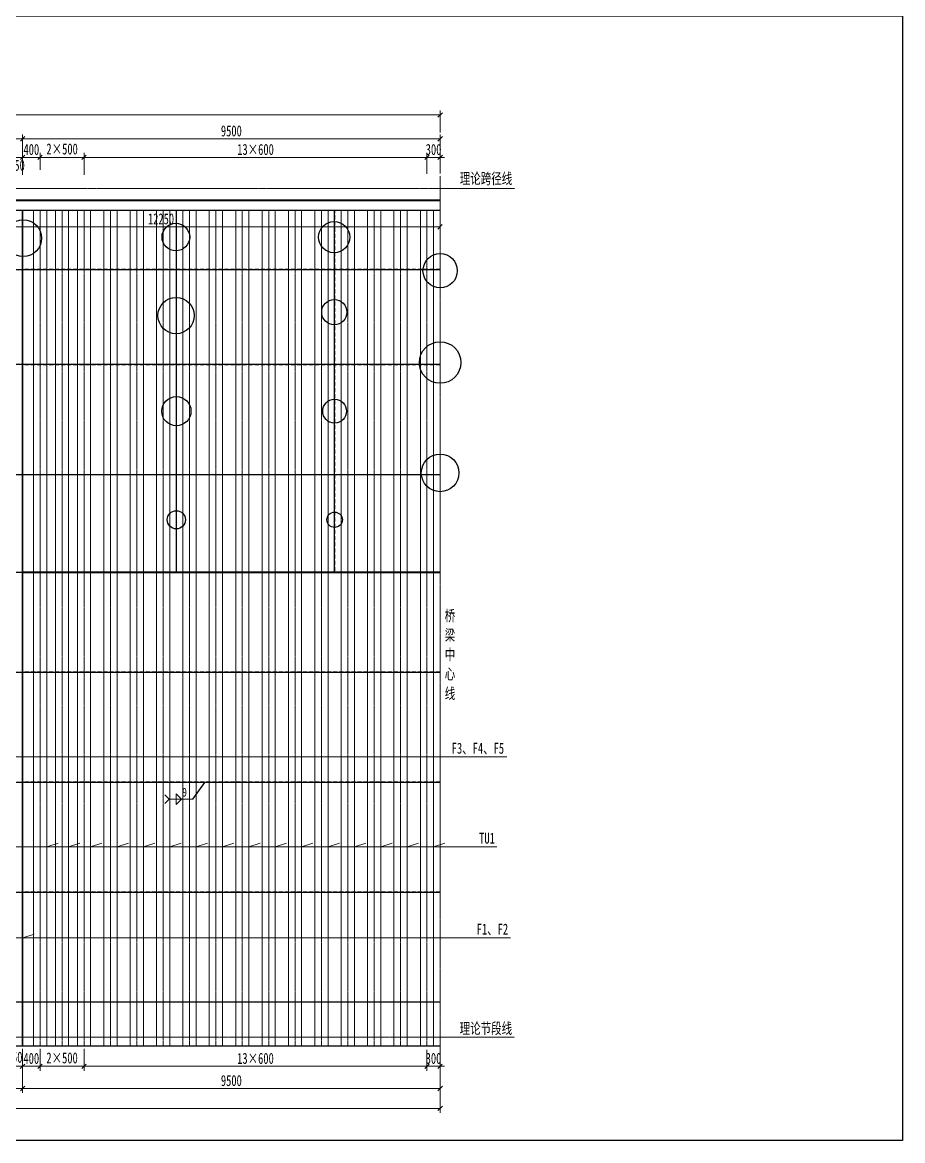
# Model space of a CAD drawing. Header units: millimetres. Extents: x -89049 to 410567, y -307459 to -100425.
# Drawn here: x 66042 to 86067, y -164214 to -138781 of the extents above; entities that cross this region are included whole.
import ezdxf
from ezdxf.enums import TextEntityAlignment as Align

# ---------------------------------------------------------------- set-up
doc = ezdxf.new("R2010")
doc.units = ezdxf.units.MM
doc.linetypes.add('CENTER2', pattern=[28.575, 19.05, -3.175, 3.175, -3.175])
doc.linetypes.add('DASHED', pattern=[0.75, 0.5, -0.25])
doc.layers.get('Defpoints').update_dxf_attribs({"color": 8})
for name, color, linetype, lineweight in [('Dim', 4, 'Continuous', 15), ('中心线', 2, 'CENTER2', 15), ('文字', 7, 'Continuous', 15), ('细实线', 4, 'Continuous', 15), ('虚线', 7, 'DASHED', 13), ('钢板粗线', 1, 'Continuous', 25)]:
    doc.layers.add(name, color=color, linetype=linetype, lineweight=lineweight)
doc.layers.add('Text', color=4, linetype='Continuous')
doc.styles.add('111', font='', dxfattribs={"width": 0.7})
doc.styles.add('BM_Dim', font='', dxfattribs={"width": 0.85})
doc.styles.add('SMEDI', font='', dxfattribs={"width": 0.75})
doc.styles.get("Standard").update_dxf_attribs({"font": ''})
doc.styles.get('111').set_extended_font_data('仿宋_GB2312')
doc.styles.get('BM_Dim').set_extended_font_data('仿宋_GB2312')
doc.styles.get('SMEDI').set_extended_font_data('仿宋_GB2312')
doc.styles.get('Standard').set_extended_font_data('仿宋_GB2312')
doc.dimstyles.new('200', dxfattribs={"dimscale": 0, "dimtxt": 2.5, "dimasz": 1, "dimexe": 1, "dimexo": 1, "dimgap": 0.6, "dimtad": 1, "dimdec": 0, "dimdsep": 46, "dimtxsty": '111', "dimblk": 'OBLIQUE', "dimcen": 0, "dimclrd": 4, "dimclre": 4, "dimclrt": 4, "dimadec": 1, "dimazin": 2, "dimtfac": 1, "dimtdec": 0, "dimtix": 1, "dimtmove": 2, "dimatfit": 3, "dimfxl": 4, "dimfxlon": 1, "dimtolj": 1, "dimlwd": -1, "dimlwe": -1, "dimarcsym": 0})
doc.dimstyles.new('MSteel_1.0_1.0', dxfattribs={"dimtxt": 3, "dimasz": 1.2, "dimexe": 1, "dimexo": 1, "dimgap": 1, "dimtad": 3, "dimtoh": 1, "dimdec": 0, "dimzin": 0, "dimdsep": 46, "dimtxsty": 'Standard', "dimblk": 'ARCHTICK', "dimcen": 0.09, "dimclrd": 3, "dimclre": 3, "dimadec": 0, "dimazin": 0, "dimtfac": 1, "dimtdec": 4, "dimtofl": 0, "dimtmove": 0, "dimatfit": 3, "dimfxl": 1, "dimtolj": 1, "dimtzin": 0, "dimarcsym": 0})

# ---------------------------------------------------------------- blocks, each defined once
blk = doc.blocks.new('_Oblique')
at = {"color": 0, "linetype": 'ByBlock', "lineweight": -2}
blk.add_line((-0.5, -0.5), (0.5, 0.5), dxfattribs=at)
blk = doc.blocks.new('*D3076')
at = {"layer": 'Defpoints', "color": 0, "transparency": 16777216}
for p in [(66046, -161813), (75546, -162575), (75546, -163028)]:
    blk.add_point(p, dxfattribs=at)
at = {"layer": '细实线', "color": 4, "transparency": 16777216}
for p, q in [((66046, -162628), (66046, -163128)), ((75546, -162675), (75546, -163128)), ((66046, -163028), (75546, -163028))]:
    blk.add_line(p, q, dxfattribs=at)
at = {"layer": '细实线', "color": 4, "transparency": 16777216, "xscale": 99.99999999999999, "yscale": 99.99999999999999, "zscale": 99.99999999999999, "rotation": 180}
blk.add_blockref('_Oblique', (66046, -163028), dxfattribs=at)
at = {"layer": '细实线', "color": 4, "transparency": 16777216, "xscale": 99.99999999999999, "yscale": 99.99999999999999, "zscale": 99.99999999999999}
blk.add_blockref('_Oblique', (75546, -163028), dxfattribs=at)
at = {"layer": '细实线', "color": 4, "transparency": 16777216, "insert": (70796, -162849), "char_height": 250, "attachment_point": 5, "style": '111'}
blk.add_mtext('\\A1;9500', dxfattribs=at)
blk = doc.blocks.new('*D3078')
at = {"layer": 'Defpoints', "color": 0, "transparency": 16777216}
for p in [(67445, -161818), (75245, -162246), (75245, -162524)]:
    blk.add_point(p, dxfattribs=at)
at = {"layer": '细实线', "color": 4, "transparency": 16777216}
for p, q in [((67445, -162124), (67445, -162624)), ((75245, -162346), (75245, -162624)), ((67445, -162524), (75245, -162524))]:
    blk.add_line(p, q, dxfattribs=at)
at = {"layer": '细实线', "color": 4, "transparency": 16777216, "xscale": 99.99999999999999, "yscale": 99.99999999999999, "zscale": 99.99999999999999, "rotation": 180}
blk.add_blockref('_Oblique', (67445, -162524), dxfattribs=at)
at = {"layer": '细实线', "color": 4, "transparency": 16777216, "xscale": 99.99999999999999, "yscale": 99.99999999999999, "zscale": 99.99999999999999}
blk.add_blockref('_Oblique', (75245, -162524), dxfattribs=at)
at = {"layer": '细实线', "color": 4, "transparency": 16777216, "insert": (71345, -162345), "char_height": 250, "attachment_point": 5, "style": '111'}
blk.add_mtext('\\A1;13×600', dxfattribs=at)
blk = doc.blocks.new('*D3079')
at = {"layer": 'Defpoints', "color": 0, "transparency": 16777216}
for p in [(66045, -161813), (66445, -162141), (66045, -162524)]:
    blk.add_point(p, dxfattribs=at)
at = {"layer": '细实线', "color": 4, "transparency": 16777216}
for p, q in [((66045, -162124), (66045, -162624)), ((66445, -162241), (66445, -162624)), ((66045, -162524), (65945, -162524)), ((66445, -162524), (66045, -162524)), ((66445, -162524), (66545, -162524))]:
    blk.add_line(p, q, dxfattribs=at)
at = {"layer": '细实线', "color": 4, "transparency": 16777216, "xscale": 99.99999999999999, "yscale": 99.99999999999999, "zscale": 99.99999999999999}
blk.add_blockref('_Oblique', (66045, -162524), dxfattribs=at)
at = {"layer": '细实线', "color": 4, "transparency": 16777216, "xscale": 99.99999999999999, "yscale": 99.99999999999999, "zscale": 99.99999999999999, "rotation": 180}
blk.add_blockref('_Oblique', (66445, -162524), dxfattribs=at)
at = {"layer": '细实线', "color": 4, "transparency": 16777216, "insert": (66245, -162345), "char_height": 250, "attachment_point": 5, "style": '111'}
blk.add_mtext('\\A1;400', dxfattribs=at)
blk = doc.blocks.new('*D3080')
at = {"layer": 'Defpoints', "color": 0, "transparency": 16777216}
for p in [(75245, -162052), (75545, -162061), (75545, -162524)]:
    blk.add_point(p, dxfattribs=at)
at = {"layer": '细实线', "color": 4, "transparency": 16777216}
for p, q in [((75245, -162152), (75245, -162624)), ((75545, -162161), (75545, -162624)), ((75245, -162524), (75145, -162524)), ((75245, -162524), (75545, -162524)), ((75545, -162524), (75645, -162524))]:
    blk.add_line(p, q, dxfattribs=at)
at = {"layer": '细实线', "color": 4, "transparency": 16777216, "xscale": 99.99999999999999, "yscale": 99.99999999999999, "zscale": 99.99999999999999}
blk.add_blockref('_Oblique', (75245, -162524), dxfattribs=at)
at = {"layer": '细实线', "color": 4, "transparency": 16777216, "xscale": 99.99999999999999, "yscale": 99.99999999999999, "zscale": 99.99999999999999, "rotation": 180}
blk.add_blockref('_Oblique', (75545, -162524), dxfattribs=at)
at = {"layer": '细实线', "color": 4, "transparency": 16777216, "insert": (75395, -162345), "char_height": 250, "attachment_point": 5, "style": '111'}
blk.add_mtext('\\A1;300', dxfattribs=at)
blk = doc.blocks.new('*D3081')
at = {"layer": 'Defpoints', "color": 0, "transparency": 16777216}
for p in [(65796, -161794), (66045, -161813), (65796, -162524)]:
    blk.add_point(p, dxfattribs=at)
at = {"layer": '细实线', "color": 4, "transparency": 16777216}
for p, q in [((65796, -162124), (65796, -162624)), ((66045, -162124), (66045, -162624)), ((66045, -162524), (65796, -162524))]:
    blk.add_line(p, q, dxfattribs=at)
at = {"layer": '细实线', "color": 4, "transparency": 16777216, "xscale": 99.99999999999999, "yscale": 99.99999999999999, "zscale": 99.99999999999999, "rotation": 180}
blk.add_blockref('_Oblique', (65796, -162524), dxfattribs=at)
at = {"layer": '细实线', "color": 4, "transparency": 16777216, "xscale": 99.99999999999999, "yscale": 99.99999999999999, "zscale": 99.99999999999999}
blk.add_blockref('_Oblique', (66045, -162524), dxfattribs=at)
at = {"layer": '细实线', "color": 4, "transparency": 16777216, "insert": (65866, -162319), "char_height": 250, "attachment_point": 5, "style": '111'}
blk.add_mtext('\\A1;250', dxfattribs=at)
blk = doc.blocks.new('*D3083')
at = {"layer": 'Defpoints', "color": 0, "transparency": 16777216}
for p in [(66445, -161809), (67445, -162156), (66445, -162524)]:
    blk.add_point(p, dxfattribs=at)
at = {"layer": '细实线', "color": 4, "transparency": 16777216}
for p, q in [((66445, -162124), (66445, -162624)), ((67445, -162256), (67445, -162624)), ((67445, -162524), (66445, -162524))]:
    blk.add_line(p, q, dxfattribs=at)
at = {"layer": '细实线', "color": 4, "transparency": 16777216, "xscale": 99.99999999999999, "yscale": 99.99999999999999, "zscale": 99.99999999999999, "rotation": 180}
blk.add_blockref('_Oblique', (66445, -162524), dxfattribs=at)
at = {"layer": '细实线', "color": 4, "transparency": 16777216, "xscale": 99.99999999999999, "yscale": 99.99999999999999, "zscale": 99.99999999999999}
blk.add_blockref('_Oblique', (67445, -162524), dxfattribs=at)
at = {"layer": '细实线', "color": 4, "transparency": 16777216, "insert": (66945, -162334), "char_height": 250, "attachment_point": 5, "style": '111'}
blk.add_mtext('\\A1;2×500', dxfattribs=at)
blk = doc.blocks.new('*D3085')
at = {"layer": 'Defpoints', "color": 0, "transparency": 16777216}
for p in [(66046, -161813), (56817, -162061), (66046, -163028)]:
    blk.add_point(p, dxfattribs=at)
at = {"layer": '细实线', "color": 4, "transparency": 16777216}
for p, q in [((56817, -162628), (56817, -163128)), ((66046, -162628), (66046, -163128)), ((56817, -163028), (66046, -163028))]:
    blk.add_line(p, q, dxfattribs=at)
at = {"layer": '细实线', "color": 4, "transparency": 16777216, "xscale": 99.99999999999999, "yscale": 99.99999999999999, "zscale": 99.99999999999999, "rotation": 180}
blk.add_blockref('_Oblique', (56817, -163028), dxfattribs=at)
at = {"layer": '细实线', "color": 4, "transparency": 16777216, "xscale": 99.99999999999999, "yscale": 99.99999999999999, "zscale": 99.99999999999999}
blk.add_blockref('_Oblique', (66046, -163028), dxfattribs=at)
at = {"layer": '细实线', "color": 4, "transparency": 16777216, "insert": (61431, -162849), "char_height": 250, "attachment_point": 5, "style": '111'}
blk.add_mtext('\\A1;9229', dxfattribs=at)
blk = doc.blocks.new('*D3086')
at = {"layer": 'Defpoints', "color": 0, "transparency": 16777216}
for p in [(53890, -162061), (75546, -162737), (75546, -163480)]:
    blk.add_point(p, dxfattribs=at)
at = {"layer": '细实线', "color": 4, "transparency": 16777216}
for p, q in [((53890, -163080), (53890, -163580)), ((75546, -163080), (75546, -163580)), ((53890, -163480), (75546, -163480))]:
    blk.add_line(p, q, dxfattribs=at)
at = {"layer": '细实线', "color": 4, "transparency": 16777216, "xscale": 99.99999999999999, "yscale": 99.99999999999999, "zscale": 99.99999999999999, "rotation": 180}
blk.add_blockref('_Oblique', (53890, -163480), dxfattribs=at)
at = {"layer": '细实线', "color": 4, "transparency": 16777216, "xscale": 99.99999999999999, "yscale": 99.99999999999999, "zscale": 99.99999999999999}
blk.add_blockref('_Oblique', (75546, -163480), dxfattribs=at)
at = {"layer": '细实线', "color": 4, "transparency": 16777216, "insert": (64718, -163276), "char_height": 250, "attachment_point": 5, "style": '111'}
blk.add_mtext('\\A1;43310/2', dxfattribs=at)
blk = doc.blocks.new('_ArchTick')
at = {"color": 0, "linetype": 'ByBlock', "const_width": 0.15}
blk.add_lwpolyline([(-0.5, -0.5), (0.5, 0.5)], dxfattribs=at)
blk = doc.blocks.new('角焊缝1')
at = {"layer": 'Dim'}
blk.add_line((-3101.17, 370.22), (-3106.48, 370.22), dxfattribs=at)
blk.add_lwpolyline([(-3104.91, 371.45), (-3104.91, 368.99), (-3103.68, 370.22)], close=True, dxfattribs=at)
blk.add_lwpolyline([(-3107.48, 369.22), (-3106.48, 370.22), (-3107.48, 371.22)], dxfattribs=at)
blk = doc.blocks.new('*D3091')
at = {"layer": 'Defpoints', "color": 0, "transparency": 16777216}
for p in [(75546, -141430), (75546, -141801), (66046, -142563)]:
    blk.add_point(p, dxfattribs=at)
at = {"layer": '细实线', "color": 4, "transparency": 16777216}
for p, q in [((66046, -141830), (66046, -141330)), ((75546, -141701), (75546, -141330)), ((66046, -141430), (75546, -141430))]:
    blk.add_line(p, q, dxfattribs=at)
at = {"layer": '细实线', "color": 4, "transparency": 16777216, "xscale": 99.99999999999999, "yscale": 99.99999999999999, "zscale": 99.99999999999999, "rotation": 180}
blk.add_blockref('_Oblique', (66046, -141430), dxfattribs=at)
at = {"layer": '细实线', "color": 4, "transparency": 16777216, "xscale": 99.99999999999999, "yscale": 99.99999999999999, "zscale": 99.99999999999999}
blk.add_blockref('_Oblique', (75546, -141430), dxfattribs=at)
at = {"layer": '细实线', "color": 4, "transparency": 16777216, "insert": (70796, -141251), "char_height": 250, "attachment_point": 5, "style": '111'}
blk.add_mtext('\\A1;9500', dxfattribs=at)
blk = doc.blocks.new('*D3093')
at = {"layer": 'Defpoints', "color": 0, "transparency": 16777216}
for p in [(75246, -141852), (75246, -142130), (67446, -142558)]:
    blk.add_point(p, dxfattribs=at)
at = {"layer": '细实线', "color": 4, "transparency": 16777216}
for p, q in [((67446, -142252), (67446, -141752)), ((67446, -141852), (75246, -141852)), ((75246, -142030), (75246, -141752))]:
    blk.add_line(p, q, dxfattribs=at)
at = {"layer": '细实线', "color": 4, "transparency": 16777216, "xscale": 99.99999999999999, "yscale": 99.99999999999999, "zscale": 99.99999999999999, "rotation": 180}
blk.add_blockref('_Oblique', (67446, -141852), dxfattribs=at)
at = {"layer": '细实线', "color": 4, "transparency": 16777216, "xscale": 99.99999999999999, "yscale": 99.99999999999999, "zscale": 99.99999999999999}
blk.add_blockref('_Oblique', (75246, -141852), dxfattribs=at)
at = {"layer": '细实线', "color": 4, "transparency": 16777216, "insert": (71346, -141673), "char_height": 250, "attachment_point": 5, "style": '111'}
blk.add_mtext('\\A1;13×600', dxfattribs=at)
blk = doc.blocks.new('*D3094')
at = {"layer": 'Defpoints', "color": 0, "transparency": 16777216}
for p in [(66046, -141852), (66446, -142235), (66046, -142563)]:
    blk.add_point(p, dxfattribs=at)
at = {"layer": '细实线', "color": 4, "transparency": 16777216}
for p, q in [((66046, -141852), (65946, -141852)), ((66046, -142252), (66046, -141752)), ((66446, -141852), (66046, -141852)), ((66446, -142135), (66446, -141752)), ((66446, -141852), (66546, -141852))]:
    blk.add_line(p, q, dxfattribs=at)
at = {"layer": '细实线', "color": 4, "transparency": 16777216, "xscale": 99.99999999999999, "yscale": 99.99999999999999, "zscale": 99.99999999999999}
blk.add_blockref('_Oblique', (66046, -141852), dxfattribs=at)
at = {"layer": '细实线', "color": 4, "transparency": 16777216, "xscale": 99.99999999999999, "yscale": 99.99999999999999, "zscale": 99.99999999999999, "rotation": 180}
blk.add_blockref('_Oblique', (66446, -141852), dxfattribs=at)
at = {"layer": '细实线', "color": 4, "transparency": 16777216, "insert": (66246, -141673), "char_height": 250, "attachment_point": 5, "style": '111'}
blk.add_mtext('\\A1;400', dxfattribs=at)
blk = doc.blocks.new('*D3095')
at = {"layer": 'Defpoints', "color": 0, "transparency": 16777216}
for p in [(75546, -141852), (75246, -142324), (75546, -142315)]:
    blk.add_point(p, dxfattribs=at)
at = {"layer": '细实线', "color": 4, "transparency": 16777216}
for p, q in [((75246, -141852), (75146, -141852)), ((75246, -142224), (75246, -141752)), ((75246, -141852), (75546, -141852)), ((75546, -142215), (75546, -141752)), ((75546, -141852), (75646, -141852))]:
    blk.add_line(p, q, dxfattribs=at)
at = {"layer": '细实线', "color": 4, "transparency": 16777216, "xscale": 99.99999999999999, "yscale": 99.99999999999999, "zscale": 99.99999999999999}
blk.add_blockref('_Oblique', (75246, -141852), dxfattribs=at)
at = {"layer": '细实线', "color": 4, "transparency": 16777216, "xscale": 99.99999999999999, "yscale": 99.99999999999999, "zscale": 99.99999999999999, "rotation": 180}
blk.add_blockref('_Oblique', (75546, -141852), dxfattribs=at)
at = {"layer": '细实线', "color": 4, "transparency": 16777216, "insert": (75396, -141673), "char_height": 250, "attachment_point": 5, "style": '111'}
blk.add_mtext('\\A1;300', dxfattribs=at)
blk = doc.blocks.new('*D3096')
at = {"layer": 'Defpoints', "color": 0, "transparency": 16777216}
for p in [(65796, -141852), (65796, -142582), (66046, -142563)]:
    blk.add_point(p, dxfattribs=at)
at = {"layer": '细实线', "color": 4, "transparency": 16777216}
for p, q in [((65796, -142252), (65796, -141752)), ((66046, -141852), (65796, -141852)), ((66046, -142252), (66046, -141752))]:
    blk.add_line(p, q, dxfattribs=at)
at = {"layer": '细实线', "color": 4, "transparency": 16777216, "xscale": 99.99999999999999, "yscale": 99.99999999999999, "zscale": 99.99999999999999, "rotation": 180}
blk.add_blockref('_Oblique', (65796, -141852), dxfattribs=at)
at = {"layer": '细实线', "color": 4, "transparency": 16777216, "xscale": 99.99999999999999, "yscale": 99.99999999999999, "zscale": 99.99999999999999}
blk.add_blockref('_Oblique', (66046, -141852), dxfattribs=at)
at = {"layer": '细实线', "color": 4, "transparency": 16777216, "insert": (65919, -142033), "char_height": 250, "attachment_point": 5, "style": '111'}
blk.add_mtext('\\A1;250', dxfattribs=at)
blk = doc.blocks.new('*D3097')
at = {"layer": 'Defpoints', "color": 0, "transparency": 16777216}
for p in [(66446, -141852), (66446, -142235), (67446, -142220)]:
    blk.add_point(p, dxfattribs=at)
at = {"layer": '细实线', "color": 4, "transparency": 16777216}
for p, q in [((66446, -142135), (66446, -141752)), ((67446, -141852), (66446, -141852)), ((67446, -142120), (67446, -141752))]:
    blk.add_line(p, q, dxfattribs=at)
at = {"layer": '细实线', "color": 4, "transparency": 16777216, "xscale": 99.99999999999999, "yscale": 99.99999999999999, "zscale": 99.99999999999999, "rotation": 180}
blk.add_blockref('_Oblique', (66446, -141852), dxfattribs=at)
at = {"layer": '细实线', "color": 4, "transparency": 16777216, "xscale": 99.99999999999999, "yscale": 99.99999999999999, "zscale": 99.99999999999999}
blk.add_blockref('_Oblique', (67446, -141852), dxfattribs=at)
at = {"layer": '细实线', "color": 4, "transparency": 16777216, "insert": (66946, -141662), "char_height": 250, "attachment_point": 5, "style": '111'}
blk.add_mtext('\\A1;2×500', dxfattribs=at)
blk = doc.blocks.new('*D3098')
at = {"layer": 'Defpoints', "color": 0, "transparency": 16777216}
for p in [(66046, -141430), (66046, -142563), (54925, -142681)]:
    blk.add_point(p, dxfattribs=at)
at = {"layer": '细实线', "color": 4, "transparency": 16777216}
for p, q in [((54925, -141830), (54925, -141330)), ((66046, -141830), (66046, -141330)), ((54925, -141430), (66046, -141430))]:
    blk.add_line(p, q, dxfattribs=at)
at = {"layer": '细实线', "color": 4, "transparency": 16777216, "xscale": 99.99999999999999, "yscale": 99.99999999999999, "zscale": 99.99999999999999, "rotation": 180}
blk.add_blockref('_Oblique', (54925, -141430), dxfattribs=at)
at = {"layer": '细实线', "color": 4, "transparency": 16777216, "xscale": 99.99999999999999, "yscale": 99.99999999999999, "zscale": 99.99999999999999}
blk.add_blockref('_Oblique', (66046, -141430), dxfattribs=at)
at = {"layer": '细实线', "color": 4, "transparency": 16777216, "insert": (60486, -141251), "char_height": 250, "attachment_point": 5, "style": '111'}
blk.add_mtext('\\A1;11120', dxfattribs=at)
blk = doc.blocks.new('*D3099')
at = {"layer": 'Defpoints', "color": 0, "transparency": 16777216}
for p in [(75546, -140886), (75546, -141589), (52795, -142690)]:
    blk.add_point(p, dxfattribs=at)
at = {"layer": '细实线', "color": 4, "transparency": 16777216}
for p, q in [((52795, -141286), (52795, -140786)), ((52795, -140886), (75546, -140886)), ((75546, -141286), (75546, -140786))]:
    blk.add_line(p, q, dxfattribs=at)
at = {"layer": '细实线', "color": 4, "transparency": 16777216, "xscale": 99.99999999999999, "yscale": 99.99999999999999, "zscale": 99.99999999999999, "rotation": 180}
blk.add_blockref('_Oblique', (52795, -140886), dxfattribs=at)
at = {"layer": '细实线', "color": 4, "transparency": 16777216, "xscale": 99.99999999999999, "yscale": 99.99999999999999, "zscale": 99.99999999999999}
blk.add_blockref('_Oblique', (75546, -140886), dxfattribs=at)
at = {"layer": '细实线', "color": 4, "transparency": 16777216, "insert": (64171, -140682), "char_height": 250, "attachment_point": 5, "style": '111'}
blk.add_mtext('\\A1;45500/2', dxfattribs=at)
blk = doc.blocks.new('*D3128')
at = {"layer": 'Defpoints', "color": 0, "transparency": 16777216}
for p in [(63295, -143051), (75545, -143051), (75545, -143431)]:
    blk.add_point(p, dxfattribs=at)
at = {"layer": '细实线', "color": 4, "transparency": 16777216}
for p, q in [((63295, -143151), (63295, -143531)), ((75545, -143151), (75545, -143531)), ((63295, -143431), (75545, -143431))]:
    blk.add_line(p, q, dxfattribs=at)
at = {"layer": '细实线', "color": 4, "transparency": 16777216, "xscale": 99.99999999999999, "yscale": 99.99999999999999, "zscale": 99.99999999999999, "rotation": 180}
blk.add_blockref('_Oblique', (63295, -143431), dxfattribs=at)
at = {"layer": '细实线', "color": 4, "transparency": 16777216, "xscale": 99.99999999999999, "yscale": 99.99999999999999, "zscale": 99.99999999999999}
blk.add_blockref('_Oblique', (75545, -143431), dxfattribs=at)
at = {"layer": '细实线', "color": 4, "transparency": 16777216, "insert": (69196, -143252), "char_height": 250, "attachment_point": 5, "style": '111'}
blk.add_mtext('\\A1;12250', dxfattribs=at)

msp = doc.modelspace()

# ---------------------------------------------------------------- linework, layer by layer
at = {"layer": 'Defpoints'}
for p, q in [((52845.4, -142830.6), (75545.4, -142830.6)), ((66045.4, -162060.6), (66045.4, -143050.6)), ((69545.4, -151288.8), (69545.4, -143050.6)), ((73145.4, -151288.8), (73145.4, -143050.6)), ((61645.2, -144398.8), (75545.7, -144398.8)), ((61675.5, -151288.8), (75545.7, -151288.8)), ((53062.6, -153560.6), (75545.4, -153560.6)), ((53306.3, -156060.6), (75545.4, -156060.6)), ((53549.7, -158560.6), (75545.4, -158560.6)), ((53793, -161060.6), (75545.4, -161060.6))]:
    msp.add_line(p, q, dxfattribs=at)
msp.add_lwpolyline([(47566.6, -138634.1), (86066.6, -138634.1), (86066.6, -164214.1), (47566.6, -164214.1)], close=True, dxfattribs=at)
at = {"layer": 'Defpoints', "elevation": 0}
for points in [[(75545.4, -146565.9), (61937.7, -146565.9), (59649.3, -146840.2), (52795.4, -146840.2)], [(75545.4, -149068), (61982.9, -149068), (59862.2, -149320.7), (52795.4, -149320.7)]]:
    msp.add_lwpolyline(points, dxfattribs=at)
at = {"layer": 'Defpoints'}
for centre, radius in [((66060.7, -143691), 418.8), ((69533.4, -143664.9), 314.7), ((73133.4, -143664.9), 355.7), ((75545.4, -144430.5), 390), ((69537.6, -145450.3), 412.2), ((73137.6, -145372.4), 287), ((75545.4, -146518.1), 472.4), ((69545.4, -147624.7), 331.9), ((73145.4, -147624.7), 271.5), ((75545.4, -149027.6), 427.8), ((69545.4, -150093.8), 206.8), ((73145.4, -150093.8), 175.4)]:
    msp.add_circle(centre, radius, dxfattribs=at)
at = {"layer": 'Dim', "color": 8}
for p, q in [((63311.4, -142818.6), (75545.4, -142818.6)), ((63311.4, -142842.6), (75545.4, -142842.6))]:
    msp.add_line(p, q, dxfattribs=at)
at = {"layer": '中心线', "ltscale": 0.3}
for p, q in [((75545.4, -162694.8), (75545.4, -142268.3)), ((52655.1, -142560.6), (77242, -142560.6)), ((53335.7, -161860.6), (77239.4, -161860.6))]:
    msp.add_line(p, q, dxfattribs=at)
at = {"layer": '中心线', "color": 6, "ltscale": 0.3}
for p, q in [((66445.1, -162060.6), (66445.1, -143050.6)), ((66945.1, -162060.6), (66945.1, -143050.6)), ((67445.1, -162060.6), (67445.1, -143050.6)), ((68045.1, -162060.6), (68045.1, -143050.6)), ((68645.1, -162060.6), (68645.1, -143050.6)), ((69245.1, -162060.6), (69245.1, -143050.6)), ((69845.1, -162060.6), (69845.1, -143050.6)), ((70445.1, -162060.6), (70445.1, -143050.6)), ((71045.1, -162060.6), (71045.1, -143050.6)), ((71645.1, -162060.6), (71645.1, -143050.6)), ((72245.1, -162060.6), (72245.1, -143050.6)), ((72845.1, -162060.6), (72845.1, -143050.6)), ((73445.1, -162060.6), (73445.1, -143050.6)), ((74045.1, -162060.6), (74045.1, -143050.6)), ((74645.1, -162060.6), (74645.1, -143050.6)), ((75245.1, -162060.6), (75245.1, -143050.6))]:
    msp.add_line(p, q, dxfattribs=at)
at = {"layer": '细实线', "color": 3}
for p, q in [((66052.4, -151276.8), (75545.7, -151276.8)), ((66052.4, -151300.8), (75545.7, -151300.8))]:
    msp.add_line(p, q, dxfattribs=at)
at = {"layer": '细实线'}
for p, q in [((60063.4, -155489), (77066, -155489)), ((63795.5, -157534.3), (76837.6, -157534.3)), ((66852.9, -157447.2), (66595.1, -157534.3)), ((67352.9, -157447.2), (67095.1, -157534.3)), ((67852.9, -157447.2), (67595.1, -157534.3)), ((68452.9, -157447.2), (68195.1, -157534.3)), ((69052.9, -157447.2), (68795.1, -157534.3)), ((69652.9, -157447.2), (69395.1, -157534.3)), ((70252.9, -157447.2), (69995.1, -157534.3)), ((70852.9, -157447.2), (70595.1, -157534.3)), ((71452.9, -157447.2), (71195.1, -157534.3)), ((72052.9, -157447.2), (71795.1, -157534.3)), ((72652.9, -157447.2), (72395.1, -157534.3)), ((73252.9, -157447.2), (72995.1, -157534.3)), ((73852.9, -157447.2), (73595.1, -157534.3)), ((74452.9, -157447.2), (74195.1, -157534.3)), ((75052.9, -157447.2), (74795.1, -157534.3)), ((75652.9, -157447.2), (75395.1, -157534.3)), ((56410.6, -159603.9), (77148.9, -159603.9)), ((66310.2, -159516.7), (66052.4, -159603.9))]:
    msp.add_line(p, q, dxfattribs=at)
at = {"layer": '虚线', "color": 2, "ltscale": 4}
msp.add_line((66052.4, -162060.6), (66052.4, -143050.6), dxfattribs=at)
at = {"layer": '虚线', "color": 6, "ltscale": 4}
for p, q in [((66295.1, -162060.6), (66295.1, -143050.6)), ((66595.1, -162060.6), (66595.1, -143050.6)), ((66795.1, -162060.6), (66795.1, -143050.6)), ((67095.1, -162060.6), (67095.1, -143050.6)), ((67295.1, -162060.6), (67295.1, -143050.6)), ((67595.1, -162060.6), (67595.1, -143050.6)), ((67895.1, -162060.6), (67895.1, -143050.6)), ((68195.1, -162060.6), (68195.1, -143050.6)), ((68495.1, -162060.6), (68495.1, -143050.6)), ((68795.1, -162060.6), (68795.1, -143050.6)), ((69095.1, -162060.6), (69095.1, -143050.6)), ((69395.1, -162060.6), (69395.1, -143050.6)), ((69695.1, -162060.6), (69695.1, -143050.6)), ((69995.1, -162060.6), (69995.1, -143050.6)), ((70295.1, -162060.6), (70295.1, -143050.6)), ((70595.1, -162060.6), (70595.1, -143050.6)), ((70895.1, -162060.6), (70895.1, -143050.6)), ((71195.1, -162060.6), (71195.1, -143050.6)), ((71495.1, -162060.6), (71495.1, -143050.6)), ((71795.1, -162060.6), (71795.1, -143050.6)), ((72095.1, -162060.6), (72095.1, -143050.6)), ((72395.1, -162060.6), (72395.1, -143050.6)), ((72695.1, -162060.6), (72695.1, -143050.6)), ((72995.1, -162060.6), (72995.1, -143050.6)), ((73295.1, -162060.6), (73295.1, -143050.6)), ((73595.1, -162060.6), (73595.1, -143050.6)), ((73895.1, -162060.6), (73895.1, -143050.6)), ((74195.1, -162060.6), (74195.1, -143050.6)), ((74495.1, -162060.6), (74495.1, -143050.6)), ((74795.1, -162060.6), (74795.1, -143050.6)), ((75095.1, -162060.6), (75095.1, -143050.6)), ((75395.1, -162060.6), (75395.1, -143050.6))]:
    msp.add_line(p, q, dxfattribs=at)
at = {"layer": '虚线', "color": 2, "ltscale": 2}
for p, q in [((69539.4, -151276.8), (69539.4, -143050.6)), ((69551.4, -151276.8), (69551.4, -143050.6)), ((73139.4, -151276.8), (73139.4, -143050.6)), ((73151.4, -151276.8), (73151.4, -143050.6)), ((66052.4, -144392.8), (75545.7, -144392.8)), ((66052.4, -144404.8), (75545.7, -144404.8)), ((66052.4, -153554.6), (75545.4, -153554.6)), ((66052.4, -153566.6), (75545.4, -153566.6)), ((66052.4, -156054.6), (75545.4, -156054.6)), ((66052.4, -156066.6), (75545.4, -156066.6)), ((66052.4, -158554.6), (75545.4, -158554.6)), ((66052.4, -158566.6), (75545.4, -158566.6)), ((66052.4, -161054.6), (75545.4, -161054.6)), ((66052.4, -161066.6), (75545.4, -161066.6))]:
    msp.add_line(p, q, dxfattribs=at)
at = {"layer": '虚线', "color": 2, "ltscale": 2, "elevation": 0}
for points in [[(75545.4, -146559.9), (66052.4, -146559.9)], [(75545.4, -146571.9), (66052.4, -146571.9)], [(75545.4, -149062), (66052.4, -149062)], [(75545.4, -149074), (66052.4, -149074)]]:
    msp.add_lwpolyline(points, dxfattribs=at)
at = {"layer": '钢板粗线'}
for p, q in [((63295.4, -143050.6), (75545.4, -143050.6)), ((53890.4, -162060.6), (75545.4, -162060.6))]:
    msp.add_line(p, q, dxfattribs=at)

# ---------------------------------------------------------------- block references
at = {"layer": '细实线', "color": 8, "xscale": 100, "yscale": 100, "zscale": 100}
msp.add_blockref('角焊缝1', (380033.2, -193471.6), dxfattribs=at)

# ---------------------------------------------------------------- texts
at = {"layer": 'Text', "style": 'SMEDI', "width": 0.75}
msp.add_text('9', height=200, dxfattribs=at).set_placement((69681.9, -156288.3), align=Align.MIDDLE_LEFT)
at = {"layer": '文字', "style": 'BM_Dim', "width": 0.7}
for s, p in [('理论跨径线', (76589.2, -142532.3)), ('桥', (75769.1, -152475.1)), ('梁', (75769.1, -152917.1)), ('中', (75769.1, -153359.1)), ('心', (75769.1, -153801.1)), ('线', (75769.1, -154243.1)), ('F3、F4、F5', (76404.7, -155489)), ('TU1', (76611.4, -157534.3)), ('F1、F2', (76734.5, -159603.9)), ('理论节段线', (76586.6, -161860.6))]:
    msp.add_text(s, height=250, dxfattribs=at).set_placement(p, align=Align.BOTTOM_CENTER)

# ---------------------------------------------------------------- dimensions: what is measured, and where the dimension line sits
at = {"layer": '细实线'}
for base, p1, p2, text, picture, middle in [((75545.9, -140885.9), (52795.4, -142690.3), (75545.9, -141588.7), '45500/2', '*D3099', (64170.6, -140681.9)), ((75245.6, -141852), (67445.6, -142557.5), (75245.6, -142129.6), '13×600', '*D3093', (71345.6, -141673)), ((75245.4, -162524), (67445.4, -161818.4), (75245.4, -162246.4), '13×600', '*D3078', (71345.4, -162345.1)), ((75545.6, -163479.7), (53890.4, -162060.6), (75545.6, -162737.4), '43310/2', '*D3086', (64718, -163275.8))]:
    dim = msp.add_linear_dim(base=base, p1=p1, p2=p2, text=text, dimstyle='200', override={"dimscale": 100, "dimtxsty": '111', "dimblk": 'Oblique'}, dxfattribs=at)
    dim.commit()
    dim.dimension.update_dxf_attribs({"geometry": picture, "text_midpoint": middle})
for base, p1, p2, picture, middle in [((66045.8, -141430.3), (54925.4, -142680.6), (66045.8, -142562.5), '*D3098', (60485.6, -141251.4)), ((75545.9, -141430.3), (66045.8, -142562.5), (75545.9, -141800.9), '*D3091', (70795.8, -141251.4)), ((66045.6, -141852), (66445.6, -142234.6), (66045.6, -142562.5), '*D3094', (66245.6, -141673)), ((75545.6, -141852), (75245.6, -142323.8), (75545.6, -142315.3), '*D3095', (75395.6, -141673)), ((66045.6, -163027.8), (56816.8, -162060.6), (66045.6, -161813.4), '*D3085', (61431.2, -162848.9)), ((66045.4, -162524), (66445.4, -162141.4), (66045.4, -161813.4), '*D3079', (66245.4, -162345.1)), ((75545.6, -163027.8), (66045.6, -161813.4), (75545.6, -162575.1), '*D3076', (70795.6, -162848.9)), ((75545.4, -162524), (75245.4, -162052.2), (75545.4, -162060.6), '*D3080', (75395.4, -162345.1))]:
    dim = msp.add_linear_dim(base=base, p1=p1, p2=p2, dimstyle='200', override={"dimscale": 100, "dimblk": 'Oblique'}, dxfattribs=at)
    dim.commit()
    dim.dimension.update_dxf_attribs({"geometry": picture, "text_midpoint": middle})
for base, p1, p2, picture, middle in [((66445.6, -141852), (67445.6, -142219.6), (66445.6, -142234.6), '*D3097', (66945.6, -141661.6)), ((66445.4, -162524), (67445.4, -162156.4), (66445.4, -161808.7), '*D3083', (66945.4, -162333.7))]:
    dim = msp.add_linear_dim(base=base, p1=p1, p2=p2, text='2×500', dimstyle='200', override={"dimscale": 100, "dimtxsty": '111', "dimblk": 'Oblique'}, dxfattribs=at)
    dim.commit()
    dim.dimension.update_dxf_attribs({"geometry": picture, "text_midpoint": middle, "dimtype": 160})
for base, p1, p2, picture, middle in [((65795.9, -141852), (66045.6, -142562.5), (65795.9, -142582.3), '*D3096', (65919, -142033.3)), ((75545.4, -143430.6), (63295.4, -143050.6), (75545.4, -143050.6), '*D3128', (69195.6, -143251.7)), ((65795.6, -162524), (66045.4, -161813.4), (65795.6, -161793.7), '*D3081', (65866.4, -162318.8))]:
    dim = msp.add_linear_dim(base=base, p1=p1, p2=p2, dimstyle='200', override={"dimscale": 100, "dimblk": 'Oblique'}, dxfattribs=at)
    dim.commit()
    dim.dimension.update_dxf_attribs({"geometry": picture, "text_midpoint": middle, "dimtype": 160})

# ---------------------------------------------------------------- leaders
at = {"layer": 'Dim'}
msp.add_leader([(70186.9, -156066.6), (69915.7, -156449.3)], dimstyle='MSteel_1.0_1.0', override={"dimscale": 100, "dimclrd": 256}, dxfattribs=at)

doc.saveas('drawing.dxf')
